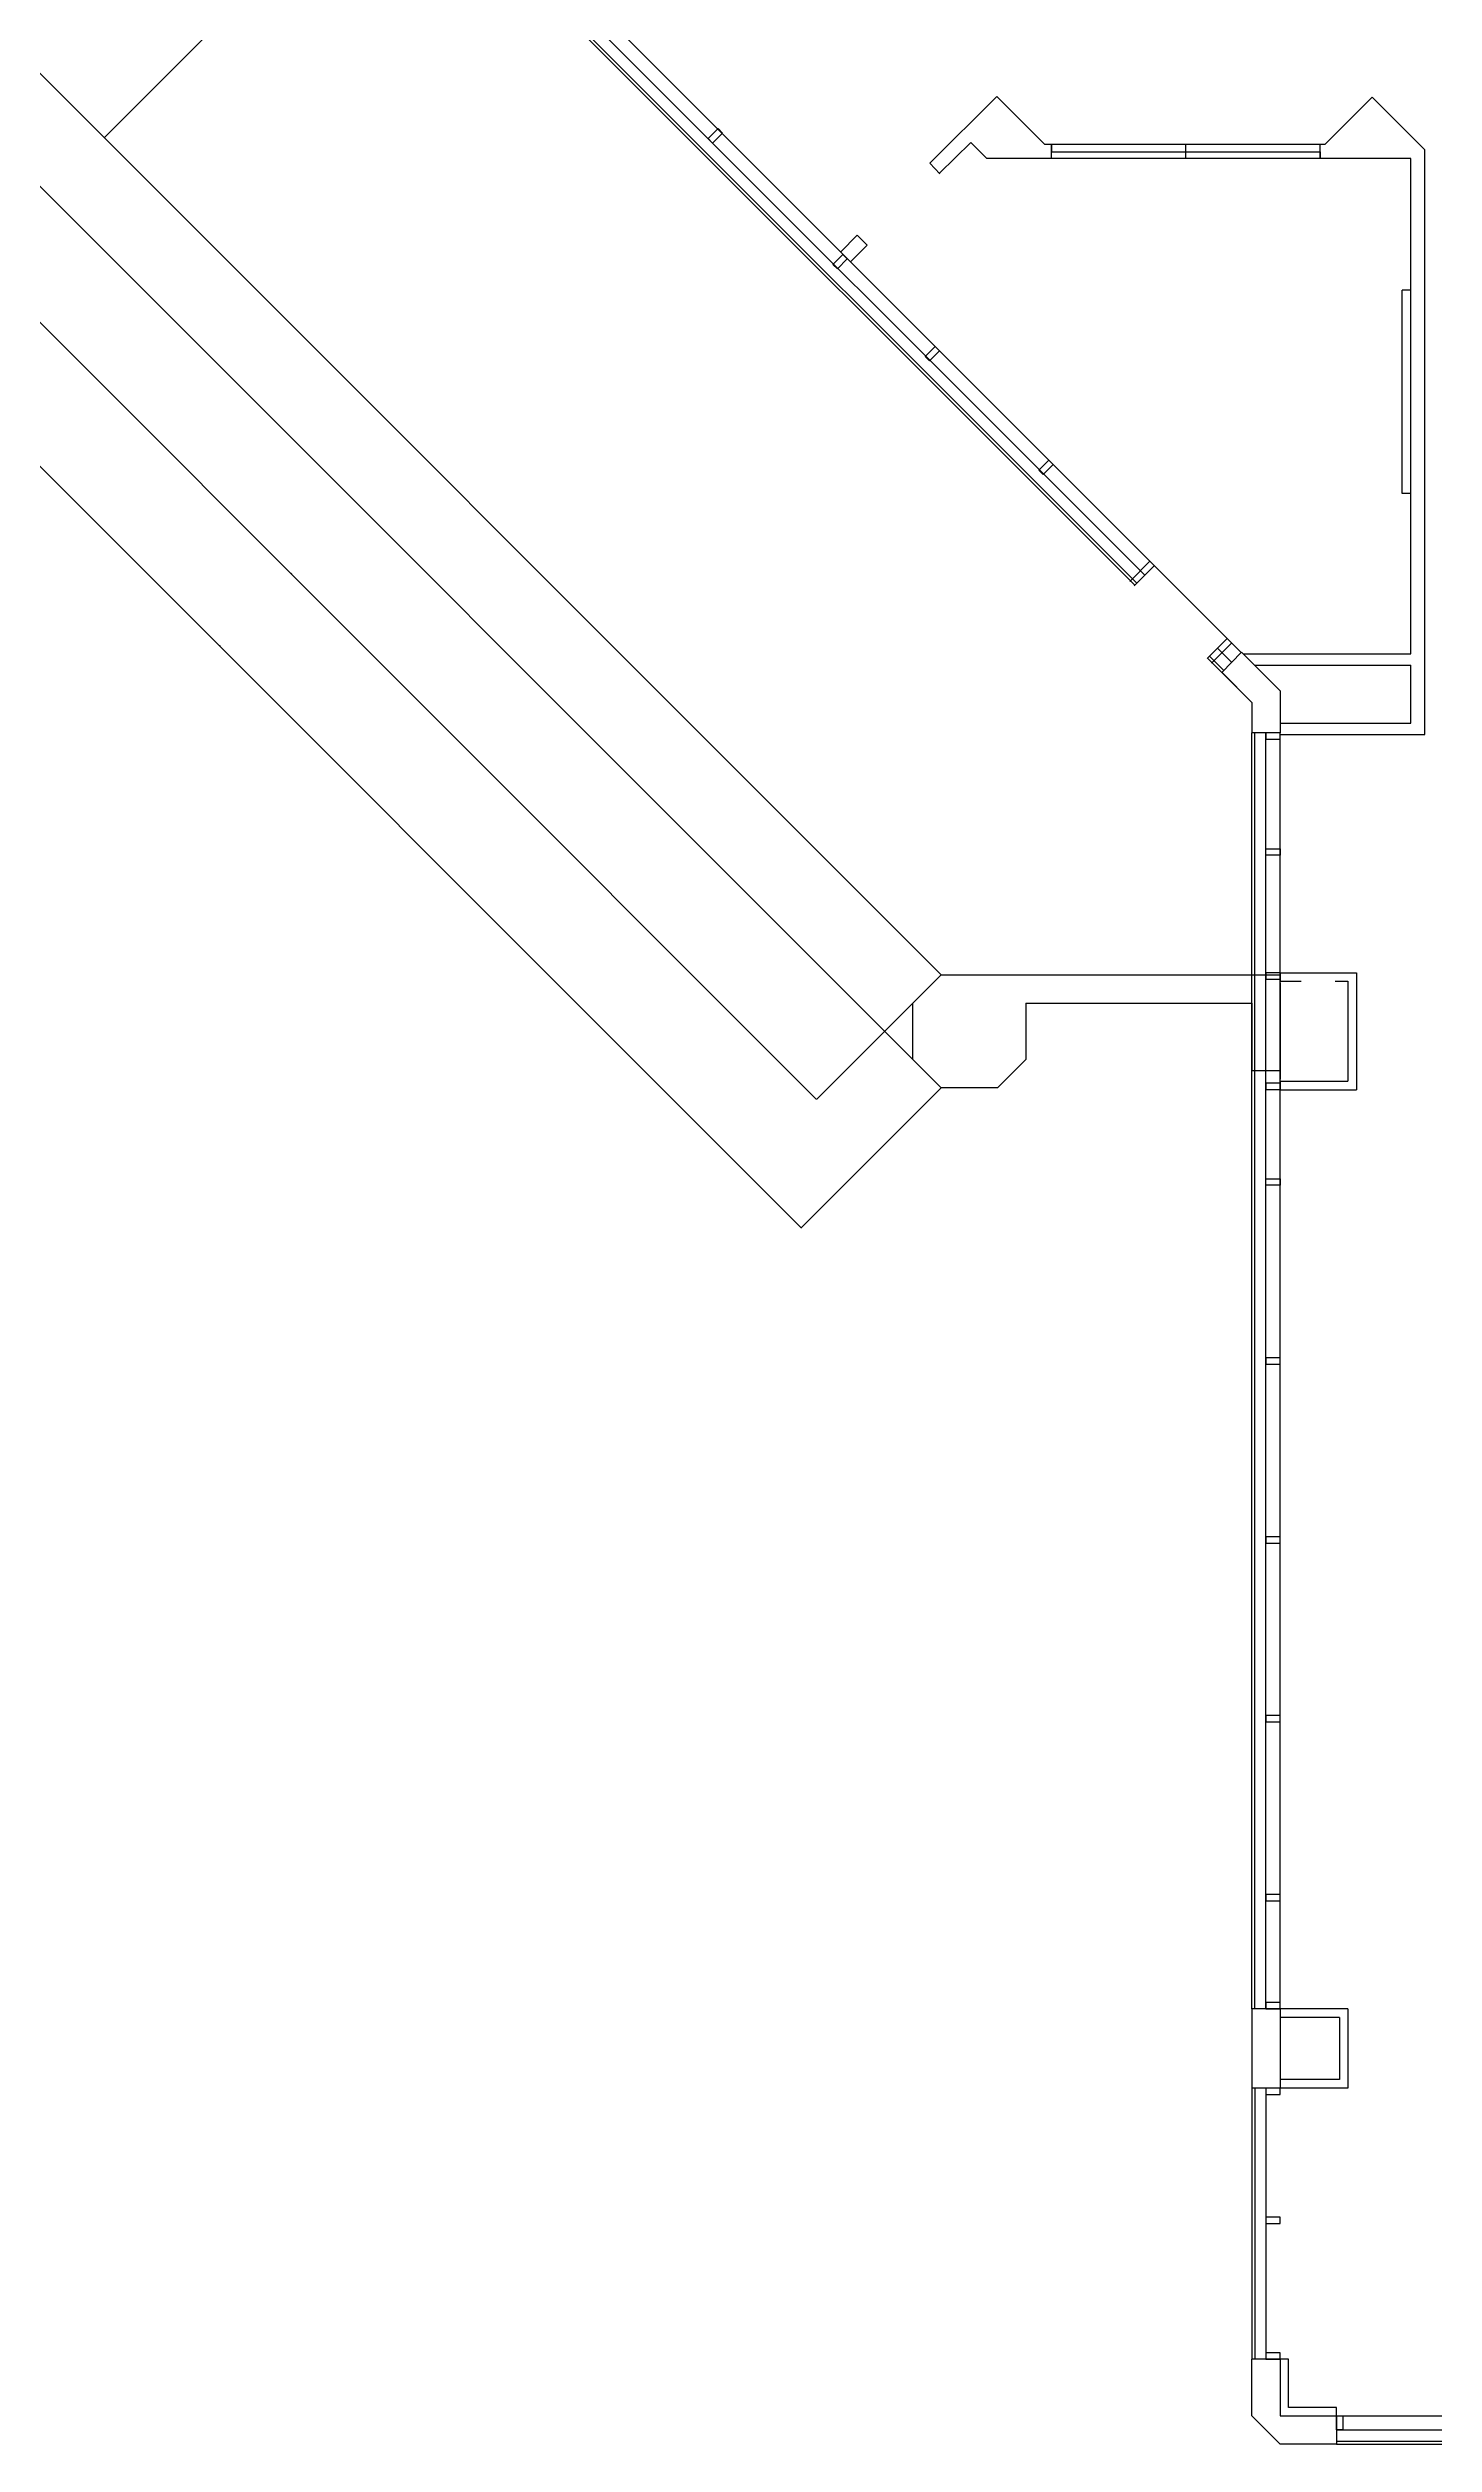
# Model space of a CAD drawing. Header units: inches. Extents: x 1104 to 3431, y 1204 to 3384.
# Drawn here: x 2020 to 2511, y 1444 to 2292 of the extents above; entities that cross this region are included whole.
import ezdxf

# ---------------------------------------------------------------- set-up
doc = ezdxf.new("R2010")
doc.units = ezdxf.units.IN
doc.header["$MEASUREMENT"] = 0
for name, color, linetype in [('E-B-FURR', 6, 'CONTINUOUS'), ('E-B-GLAZ', 8, 'CONTINUOUS'), ('E-B-MULL', 8, 'CONTINUOUS'), ('E-B-SHEL', 2, 'CONTINUOUS')]:
    doc.layers.add(name, color=color, linetype=linetype)
doc.styles.add('ARCHITXT', font='simplex.shx')
doc.dimstyles.new('RGA1-8', dxfattribs={"dimscale": 96, "dimtxt": 0.0938, "dimasz": 0.125, "dimexe": 0.09375, "dimexo": 0.125, "dimgap": 0.0625, "dimtad": 1, "dimdec": 6, "dimrnd": 0.5, "dimzin": 3, "dimdsep": 46, "dimlunit": 4, "dimtxsty": 'ARCHITXT', "dimcen": 0.1875, "dimdle": 0.09375, "dimclrd": 256, "dimclre": 256, "dimadec": 0, "dimazin": 0, "dimtfac": 1, "dimtdec": 6, "dimtmove": 2, "dimatfit": 3, "dimfxl": 1, "dimtolj": 1, "dimtzin": 3, "dimarcsym": 0})

# ---------------------------------------------------------------- blocks, each defined once
blk = doc.blocks.new('*D18')
at = {"layer": 'E-B-FURR', "lineweight": -2, "transparency": 16777216}
for p, q in [((1923.91, 2335.91), (1874.35, 2286.35)), ((2286.33, 1874.51), (1874.51, 2286.33)), ((2335.91, 1923.91), (2286.35, 1874.35))]:
    blk.add_line(p, q, dxfattribs=at)
at = {"layer": 'E-B-FURR', "lineweight": -3, "transparency": 16777216}
for points in [[(1874.52, 2286.34), (1874.49, 2286.31), (1874.42, 2286.42)], [(2286.34, 1874.52), (2286.31, 1874.49), (2286.42, 1874.42)]]:
    blk.add_solid(points, dxfattribs=at)
at = {"layer": 'E-B-FURR', "color": 0, "lineweight": -3, "transparency": 16777216, "insert": (2080.54, 2080.54), "char_height": 0.0938, "attachment_point": 5, "rotation": 315, "style": 'ARCHITXT'}
blk.add_mtext('\\A1;48\'-6{\\H1x;\\S1/2;}"', dxfattribs=at)
blk = doc.blocks.new('*D19')
at = {"layer": 'E-B-FURR', "lineweight": -2, "transparency": 16777216}
for p, q in [((1963.91, 2335.93), (1919.82, 2291.85)), ((2291.82, 1919.98), (1919.98, 2291.82)), ((2335.93, 1963.91), (2291.85, 1919.82))]:
    blk.add_line(p, q, dxfattribs=at)
at = {"layer": 'E-B-FURR', "lineweight": -3, "transparency": 16777216}
for points in [[(1919.99, 2291.84), (1919.96, 2291.81), (1919.89, 2291.91)], [(2291.84, 1919.99), (2291.81, 1919.96), (2291.91, 1919.89)]]:
    blk.add_solid(points, dxfattribs=at)
at = {"layer": 'E-B-FURR', "color": 0, "lineweight": -3, "transparency": 16777216, "insert": (2105.98, 2105.98), "char_height": 0.0938, "attachment_point": 5, "rotation": 315, "style": 'ARCHITXT'}
blk.add_mtext('\\A1;43\'-10"', dxfattribs=at)
blk = doc.blocks.new('*D20')
at = {"layer": 'E-B-FURR', "lineweight": -2, "transparency": 16777216}
for p, q in [((2039.85, 2260.34), (2142.91, 2363.4)), ((2142.91, 2363.57), (2142.93, 2363.55)), ((2039.68, 2260.34), (2039.7, 2260.32))]:
    blk.add_line(p, q, dxfattribs=at)
at = {"layer": 'E-B-FURR', "lineweight": -3, "transparency": 16777216}
for points in [[(2142.89, 2363.41), (2142.92, 2363.38), (2143, 2363.49)], [(2039.84, 2260.36), (2039.87, 2260.33), (2039.77, 2260.26)]]:
    blk.add_solid(points, dxfattribs=at)
at = {"layer": 'E-B-FURR', "color": 0, "lineweight": -3, "transparency": 16777216, "insert": (2091.3, 2311.95), "char_height": 0.0938, "attachment_point": 5, "rotation": 45, "style": 'ARCHITXT'}
blk.add_mtext('\\A1;12\'-2"', dxfattribs=at)

msp = doc.modelspace()

# ---------------------------------------------------------------- linework, layer by layer
at = {"layer": 'E-B-FURR'}
for p, q in [((2077.382181, 2442.86306), (2442.172625, 2078.072616)), ((2355.711105, 2274.842794), (2331.959915, 2251.210829)), ((2372.735995, 2257.8785), (2355.711105, 2274.842794)), ((2370.860127, 2259.747691), (2355.711105, 2274.842794)), ((2471.812733, 2257.8785), (2488.548014, 2274.613781)), ((2507.219554, 2255.94224), (2488.548014, 2274.613781)), ((2346.486702, 2258.611352), (2335.466735, 2247.646703)), ((2352.219554, 2252.8785), (2346.486702, 2258.611352)), ((2471.812733, 2257.8785), (2372.735995, 2257.8785)), ((2507.219554, 2049.020703), (2507.219554, 2255.94224)), ((2335.586236, 2247.525249), (2331.959915, 2251.210829)), ((2502.219554, 2252.8785), (2352.219554, 2252.8785)), ((2502.219554, 2077.599756), (2502.219554, 2252.8785)), ((2306.280852, 2225.733088), (2300.323455, 2219.745635)), ((2309.842618, 2222.239652), (2303.851142, 2216.217948)), ((2306.280852, 2225.733088), (2309.842618, 2222.239652)), ((2303.892902, 2216.314031), (2300.407674, 2219.856212)), ((2499.219554, 2134.336772), (2499.219554, 2206.336772)), ((2502.219554, 2206.336772), (2499.219554, 2206.336772)), ((2502.219554, 2134.336772), (2499.219554, 2134.336772)), ((2442.94259, 2077.599756), (2502.219554, 2077.599756)), ((2446.939894, 2073.599756), (2502.219554, 2073.599756)), ((2502.219554, 2053.020703), (2502.219554, 2073.599756)), ((2456, 2053.020703), (2502.219554, 2053.020703)), ((2456, 2049.020703), (2507.219554, 2049.020703)), ((2456, 1598), (2456, 2047.364008)), ((2456, 1964.704356), (2483, 1964.704356)), ((2456, 1964.704356), (2456, 1961.704356)), ((2456, 1961.704356), (2463.5, 1961.704356)), ((2475.5, 1961.704356), (2480, 1961.704356)), ((2480, 1961.704356), (2480, 1926.295644)), ((2483, 1964.704356), (2483, 1923.295644)), ((2456, 1926.295644), (2480, 1926.295644)), ((2456, 1926.295644), (2456, 1923.295644)), ((2456, 1923.295644), (2483, 1923.295644)), ((2480, 1598), (2456, 1598)), ((2477, 1595), (2456, 1595)), ((2477, 1595), (2477, 1573)), ((2480, 1598), (2480, 1570)), ((2477, 1573), (2456, 1573)), ((2480, 1570), (2456, 1570)), ((2476, 1454), (2574.40901, 1454))]:
    msp.add_line(p, q, dxfattribs=at)
msp.add_lwpolyline([(2476, 1454), (2476, 1457), (2459, 1457), (2459, 1474), (2456, 1474)], dxfattribs=at)
at = {"layer": 'E-B-GLAZ'}
for p, q in [((2408.172101, 2105.259357), (2104.347691, 2409.083766)), ((2404.632028, 2101.728362), (2100.814994, 2405.545396)), ((2405.340042, 2102.434561), (2101.521533, 2406.25307)), ((2422.621785, 2252.8785), (2422.621785, 2257.8785)), ((2409.868703, 2110.376538), (2402.749318, 2103.245721)), ((2411.45974, 2108.785501), (2404.334195, 2101.660843)), ((2437.243711, 2083.00153), (2430.178316, 2075.924789)), ((2438.834701, 2081.41054), (2431.763193, 2074.339912)), ((2438.83921, 2074.592248), (2433.862591, 2079.568866)), ((2446, 2060.36039), (2430.322518, 2076.037871)), ((2436.023267, 2071.751336), (2431.030533, 2076.74407)), ((2446, 1598), (2446, 2049.635537)), ((2447, 1598), (2447, 2049.635537)), ((2451, 1598), (2451, 2049.635537)), ((2446, 1570), (2446, 1474)), ((2447, 1570), (2447, 1474)), ((2451, 1570), (2451, 1474)), ((2476, 1449), (2571, 1449)), ((2476, 1445), (2567, 1445)), ((2476, 1444), (2566, 1444))]:
    msp.add_line(p, q, dxfattribs=at)
msp.add_lwpolyline([(2375.040636, 2252.951337), (2375.040636, 2257.951337), (2375.040636, 2255.31269), (2470.202935, 2255.31269), (2470.202935, 2252.951337), (2470.202935, 2257.951337)], dxfattribs=at)
at = {"layer": 'E-B-MULL'}
for points in [[(2255.101828, 2258.334897), (2258.637362, 2261.870431), (2257.046372, 2263.461422), (2253.510838, 2259.925888)], [(2297.668089, 2215.386985), (2301.203623, 2218.922519), (2302.794613, 2217.331529), (2299.259079, 2213.795995)], [(2330.309671, 2182.859845), (2333.845205, 2186.395379), (2335.436196, 2184.804389), (2331.900662, 2181.268855)], [(2370.562701, 2142.606816), (2374.098235, 2146.14235), (2375.689225, 2144.55136), (2372.153691, 2141.015826)], [(2451, 2047.364008), (2456, 2047.364008), (2456, 2049.614008), (2451, 2049.614008)], [(2451, 2008.581092), (2456, 2008.581092), (2456, 2006.331092), (2451, 2006.331092)], [(2451, 1962.480459), (2456, 1962.480459), (2456, 1964.730459), (2451, 1964.730459)], [(2451, 1923.380782), (2456, 1923.380782), (2456, 1925.630782), (2451, 1925.630782)], [(2451, 1891.75), (2456, 1891.75), (2456, 1889.5), (2451, 1889.5)], [(2451, 1826.1875), (2456, 1826.1875), (2456, 1828.4375), (2451, 1828.4375)], [(2451, 1762.875), (2456, 1762.875), (2456, 1765.125), (2451, 1765.125)], [(2451, 1699.5625), (2456, 1699.5625), (2456, 1701.8125), (2451, 1701.8125)], [(2451, 1636.25), (2456, 1636.25), (2456, 1638.5), (2451, 1638.5)], [(2451, 1598), (2456, 1598), (2456, 1600.25), (2451, 1600.25)], [(2451, 1567.75), (2456, 1567.75), (2456, 1570), (2451, 1570)], [(2451, 1522.079505), (2456, 1522.079505), (2456, 1524.329505), (2451, 1524.329505)], [(2451, 1474), (2456, 1474), (2456, 1476.25), (2451, 1476.25)], [(2476, 1449), (2476, 1454), (2478.25, 1454), (2478.25, 1449)]]:
    msp.add_lwpolyline(points, close=True, dxfattribs=at)
at = {"layer": 'E-B-SHEL'}
for p, q in [((2336, 1924), (1924, 2336)), ((2336.021672, 1964), (1964, 2336.021672)), ((2442.37915, 2078.163576), (2435.319281, 2071.041108)), ((2442.37915, 2078.163576), (2456, 2064.533537)), ((2435.339282, 2071.061286), (2446, 2060.393377)), ((2456, 2064.533537), (2456, 2049.635537)), ((2446, 2060.393377), (2446, 2049.635537)), ((2456, 2049.635537), (2446, 2049.635537)), ((2326, 1954), (2336, 1964)), ((2336, 1964), (2456, 1964)), ((2456, 1961.098411), (2456, 1927.098411)), ((2326, 1934), (2326, 1954)), ((2366, 1954), (2446, 1954)), ((2366, 1954), (2366, 1934)), ((2446, 1954), (2446, 1930)), ((2366, 1934), (2356, 1924)), ((2456, 1930), (2446, 1930)), ((2356, 1924), (2336, 1924)), ((2446, 1598), (2446, 1570)), ((2456, 1598), (2446, 1598)), ((2456, 1598), (2456, 1570)), ((2456, 1570), (2446, 1570)), ((2456, 1474), (2446, 1474)), ((2446, 1454), (2446, 1474)), ((2456, 1474), (2456, 1454)), ((2456, 1444), (2446, 1454)), ((2456, 1454), (2476, 1454)), ((2476, 1454), (2476, 1444)), ((2476, 1444), (2456, 1444))]:
    msp.add_line(p, q, dxfattribs=at)

# ---------------------------------------------------------------- dimensions: what is measured, and where the dimension line sits
at = {"layer": 'E-B-FURR', "lineweight": -3}
dim = msp.add_linear_dim(base=(2142.9967775, 2363.4865705), p1=(2039.7659395, 2260.2557325), p2=(2142.9967775, 2363.4865705), angle=225, dimstyle='RGA1-8', override={"dimscale": 1}, dxfattribs=at)
dim.commit()
dim.dimension.update_dxf_attribs({"geometry": '*D20', "text_midpoint": (2091.2976842, 2311.9548258)})
for p1, p2, distance, picture, middle in [((2336, 1924), (1924, 2336), 70.1204524627, '*D18', (2080.5389277897, 2080.5389277897)), ((2336.021672, 1964), (1964, 2336.021672), 62.3814503268, '*D19', (2105.9841637561, 2105.9841637561))]:
    dim = msp.add_aligned_dim(p1=p1, p2=p2, distance=distance, dimstyle='RGA1-8', override={"dimscale": 1}, dxfattribs=at)
    dim.commit()
    dim.dimension.update_dxf_attribs({"geometry": picture, "text_midpoint": middle})

doc.saveas('drawing.dxf')
